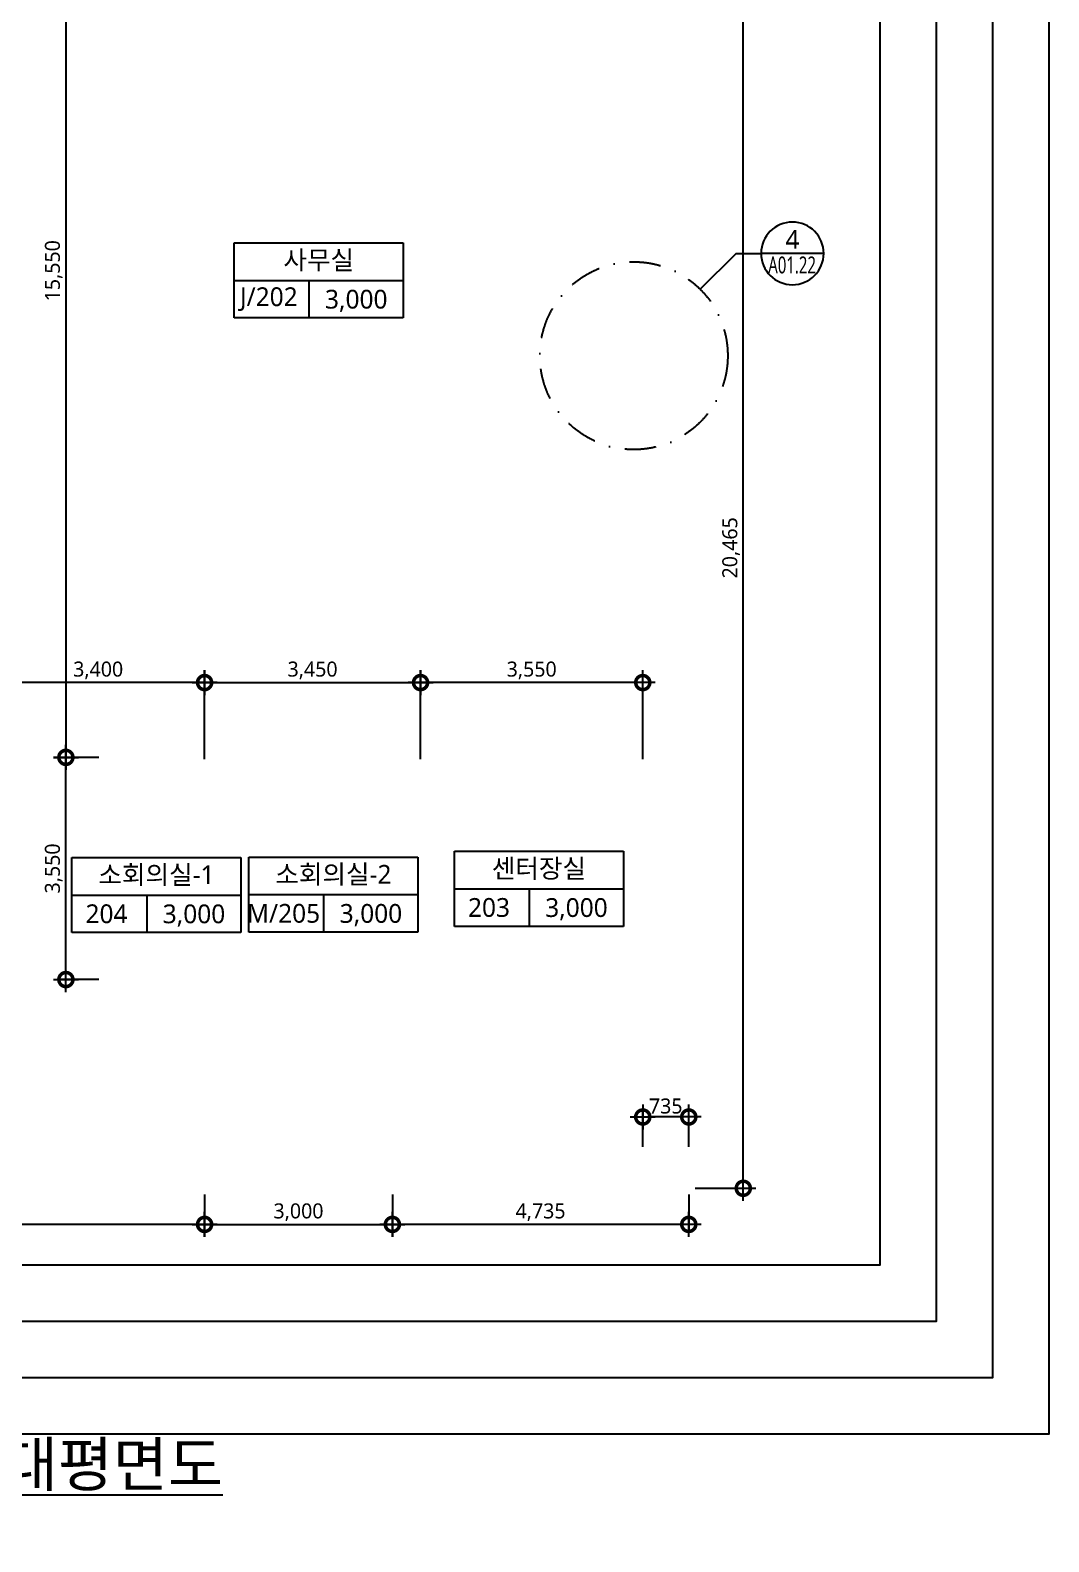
# Model space of a CAD drawing. Header units: millimetres. Extents: x 6046 to 249480, y 2179 to 57100.
# Drawn here: x 190029 to 206300, y 2179 to 26330 of the extents above; entities that cross this region are included whole.
import ezdxf
from ezdxf.enums import TextEntityAlignment as Align

# ---------------------------------------------------------------- set-up
doc = ezdxf.new("R2010")
doc.units = ezdxf.units.MM
doc.header["$LTSCALE"] = 100
doc.linetypes.add('DASHDOT-GAUN', pattern=[10, 5, -2.5, 0, -2.5])
doc.layers.get('DEFPOINTS').update_dxf_attribs({"color": 137})
for name, color, linetype in [('DIM1', 7, 'Continuous'), ('SYM', 6, 'Continuous'), ('TEXT-NOTE', 6, 'Continuous')]:
    doc.layers.add(name, color=color, linetype=linetype)
doc.layers.add('TEMP', color=171, linetype='Continuous', plot=False)
doc.styles.add('스타일1', font='malgun.ttf')
doc.styles.add('스타일2', font='malgunbd.ttf')
doc.dimstyles.new('GAUN-100-I', dxfattribs={"dimscale": 100, "dimtxt": 2.4, "dimasz": 1, "dimexe": 1, "dimexo": 1, "dimgap": 0.5, "dimtad": 1, "dimdec": 0, "dimzin": 1, "dimdsep": 46, "dimlunit": 6, "dimtxsty": '스타일1', "dimblk": 'GAUN-DOT', "dimcen": -2, "dimdle": 2, "dimclrd": 256, "dimclre": 256, "dimclrt": 4, "dimadec": 0, "dimazin": 0, "dimtfac": 1, "dimtdec": 0, "dimtix": 1, "dimtmove": 2, "dimatfit": 3, "dimldrblk": 'DOTSMALL', "dimfxl": 1, "dimtolj": 1, "dimtzin": 1, "dimarcsym": 0})

# ---------------------------------------------------------------- blocks, each defined once
blk = doc.blocks.new('dwgtitle')
at = {"layer": 'SYM', "color": 3, "style": '스타일1'}
blk.add_text('SCALE :', height=4, dxfattribs=at).set_placement((12.25, -1.4))
for tag, p, height in [('%%UTITLE', (12.25, 6.59), 7), ('1/100', (34.89, -1.4), 4)]:
    blk.add_attdef(tag, p, '', height=height, dxfattribs=at)
at = {"layer": 'SYM', "color": 6, "style": '스타일2'}
blk.add_attdef('A', text='', height=10, dxfattribs=at).set_placement((4.89, 5), align=Align.MIDDLE)
blk = doc.blocks.new('room')
at = {"layer": 'TEXT-NOTE'}
for p, q in [((0, 0), (0, 12)), ((0, 12), (27, 12)), ((27, 12), (27, 0)), ((0, 6), (27, 6)), ((12, 0), (12, 6)), ((27, 0), (0, 0))]:
    blk.add_line(p, q, dxfattribs=at)
at = {"layer": 'TEXT-NOTE', "color": 3, "style": '스타일1'}
for tag, p in [('실명', (13.5, 9.28)), ('101', (5.53, 3.02)), ('2400', (19.5, 3))]:
    blk.add_attdef(tag, text='', height=3, dxfattribs=at).set_placement(p, align=Align.MIDDLE)
blk = doc.blocks.new('GAUN-DOT')
at = {"linetype": 'ByBlock'}
for p, q in [((2, 0), (-2, 0)), ((0, -2), (0, 2))]:
    blk.add_line(p, q, dxfattribs=at)
at = {"const_width": 2.25}
blk.add_lwpolyline([(0, 0.28125, 1), (0, -0.28125, 1)], format="xyb", close=True, dxfattribs=at)
blk = doc.blocks.new('*D207')
at = {"layer": 'DEFPOINTS', "color": 0, "transparency": 16777216}
for p in [(191222, 30262), (190598, 14712), (191222, 14712)]:
    blk.add_point(p, dxfattribs=at)
at = {"layer": 'DIM1', "lineweight": -2, "transparency": 16777216}
for p, q in [((191122, 30262), (190498, 30262)), ((190598, 30162), (190598, 14812)), ((191122, 14712), (190498, 14712))]:
    blk.add_line(p, q, dxfattribs=at)
at = {"layer": 'DIM1', "lineweight": -2, "transparency": 16777216, "xscale": 100, "yscale": 100, "zscale": 100}
for p, rotation in [((190598, 30262), 90), ((190598, 14712), 270)]:
    blk.add_blockref('GAUN-DOT', p, dxfattribs=dict(at, rotation=rotation))
at = {"layer": 'DIM1', "color": 4, "transparency": 16777216, "insert": (190404, 22487), "char_height": 240, "attachment_point": 5, "rotation": 90, "style": '스타일1'}
blk.add_mtext('\\A1;15,550', dxfattribs=at)
blk = doc.blocks.new('_DotSmall')
at = {"color": 0, "linetype": 'ByBlock', "const_width": 0.5}
blk.add_lwpolyline([(-0.0625, 0, 1), (0.0625, 0, 1)], format="xyb", close=True, dxfattribs=at)
blk = doc.blocks.new('*D208')
at = {"layer": 'DEFPOINTS', "color": 0, "transparency": 16777216}
for p in [(190598, 14712), (191222, 14712), (191222, 11162)]:
    blk.add_point(p, dxfattribs=at)
at = {"layer": 'DIM1', "lineweight": -2, "transparency": 16777216}
for p, q in [((191122, 14712), (190498, 14712)), ((190598, 11262), (190598, 14612)), ((191122, 11162), (190498, 11162))]:
    blk.add_line(p, q, dxfattribs=at)
at = {"layer": 'DIM1', "lineweight": -2, "transparency": 16777216, "xscale": 100, "yscale": 100, "zscale": 100}
for p, rotation in [((190598, 14712), 90), ((190598, 11162), 270)]:
    blk.add_blockref('GAUN-DOT', p, dxfattribs=dict(at, rotation=rotation))
at = {"layer": 'DIM1', "color": 4, "transparency": 16777216, "insert": (190404, 12937), "char_height": 240, "attachment_point": 5, "rotation": 90, "style": '스타일1'}
blk.add_mtext('\\A1;3,550', dxfattribs=at)
blk = doc.blocks.new('*D209')
at = {"layer": 'DEFPOINTS', "color": 0, "transparency": 16777216}
for p in [(189414, 15907), (189414, 14582), (192814, 14582)]:
    blk.add_point(p, dxfattribs=at)
at = {"layer": 'DIM1', "lineweight": -2, "transparency": 16777216}
for p, q in [((189414, 14682), (189414, 16007)), ((192814, 14682), (192814, 16007)), ((192714, 15907), (189514, 15907))]:
    blk.add_line(p, q, dxfattribs=at)
at = {"layer": 'DIM1', "lineweight": -2, "transparency": 16777216, "xscale": 100, "yscale": 100, "zscale": 100, "rotation": 180}
blk.add_blockref('GAUN-DOT', (189414, 15907), dxfattribs=at)
at = {"layer": 'DIM1', "lineweight": -2, "transparency": 16777216, "xscale": 100, "yscale": 100, "zscale": 100}
blk.add_blockref('GAUN-DOT', (192814, 15907), dxfattribs=at)
at = {"layer": 'DIM1', "color": 4, "transparency": 16777216, "insert": (191114, 16101), "char_height": 240, "attachment_point": 5, "style": '스타일1'}
blk.add_mtext('\\A1;3,400', dxfattribs=at)
blk = doc.blocks.new('*D210')
at = {"layer": 'DEFPOINTS', "color": 0, "transparency": 16777216}
for p in [(196264, 15907), (192814, 14582), (196264, 14582)]:
    blk.add_point(p, dxfattribs=at)
at = {"layer": 'DIM1', "lineweight": -2, "transparency": 16777216}
for p, q in [((192814, 14682), (192814, 16007)), ((196264, 14682), (196264, 16007)), ((192914, 15907), (196164, 15907))]:
    blk.add_line(p, q, dxfattribs=at)
at = {"layer": 'DIM1', "lineweight": -2, "transparency": 16777216, "xscale": 100, "yscale": 100, "zscale": 100, "rotation": 180}
blk.add_blockref('GAUN-DOT', (192814, 15907), dxfattribs=at)
at = {"layer": 'DIM1', "lineweight": -2, "transparency": 16777216, "xscale": 100, "yscale": 100, "zscale": 100}
blk.add_blockref('GAUN-DOT', (196264, 15907), dxfattribs=at)
at = {"layer": 'DIM1', "color": 4, "transparency": 16777216, "insert": (194539, 16101), "char_height": 240, "attachment_point": 5, "style": '스타일1'}
blk.add_mtext('\\A1;3,450', dxfattribs=at)
blk = doc.blocks.new('*D211')
at = {"layer": 'DEFPOINTS', "color": 0, "transparency": 16777216}
for p in [(196264, 15907), (196264, 14582), (199814, 14582)]:
    blk.add_point(p, dxfattribs=at)
at = {"layer": 'DIM1', "lineweight": -2, "transparency": 16777216}
for p, q in [((196264, 14682), (196264, 16007)), ((199814, 14682), (199814, 16007)), ((199714, 15907), (196364, 15907))]:
    blk.add_line(p, q, dxfattribs=at)
at = {"layer": 'DIM1', "lineweight": -2, "transparency": 16777216, "xscale": 100, "yscale": 100, "zscale": 100, "rotation": 180}
blk.add_blockref('GAUN-DOT', (196264, 15907), dxfattribs=at)
at = {"layer": 'DIM1', "lineweight": -2, "transparency": 16777216, "xscale": 100, "yscale": 100, "zscale": 100}
blk.add_blockref('GAUN-DOT', (199814, 15907), dxfattribs=at)
at = {"layer": 'DIM1', "color": 4, "transparency": 16777216, "insert": (198039, 16101), "char_height": 240, "attachment_point": 5, "style": '스타일1'}
blk.add_mtext('\\A1;3,550', dxfattribs=at)
blk = doc.blocks.new('*D212')
at = {"layer": 'DEFPOINTS', "color": 0, "transparency": 16777216}
for p in [(199814, 8966), (199814, 8389), (200549, 8389)]:
    blk.add_point(p, dxfattribs=at)
at = {"layer": 'DIM1', "lineweight": -2, "transparency": 16777216}
for p, q in [((199814, 8489), (199814, 9066)), ((200449, 8966), (199914, 8966)), ((200549, 8489), (200549, 9066))]:
    blk.add_line(p, q, dxfattribs=at)
at = {"layer": 'DIM1', "lineweight": -2, "transparency": 16777216, "xscale": 100, "yscale": 100, "zscale": 100, "rotation": 180}
blk.add_blockref('GAUN-DOT', (199814, 8966), dxfattribs=at)
at = {"layer": 'DIM1', "lineweight": -2, "transparency": 16777216, "xscale": 100, "yscale": 100, "zscale": 100}
blk.add_blockref('GAUN-DOT', (200549, 8966), dxfattribs=at)
at = {"layer": 'DIM1', "color": 4, "transparency": 16777216, "insert": (200181, 9140), "char_height": 240, "attachment_point": 5, "style": '스타일1'}
blk.add_mtext('\\A1;735', dxfattribs=at)
blk = doc.blocks.new('*D259')
at = {"layer": 'DEFPOINTS', "color": 0, "transparency": 16777216}
for p in [(179784, 7827), (192814, 7827), (179784, 7250)]:
    blk.add_point(p, dxfattribs=at)
at = {"layer": 'DIM1', "lineweight": -2, "transparency": 16777216}
for p, q in [((179784, 7727), (179784, 7150)), ((192814, 7727), (192814, 7150)), ((192714, 7250), (179884, 7250))]:
    blk.add_line(p, q, dxfattribs=at)
at = {"layer": 'DIM1', "lineweight": -2, "transparency": 16777216, "xscale": 100, "yscale": 100, "zscale": 100, "rotation": 180}
blk.add_blockref('GAUN-DOT', (179784, 7250), dxfattribs=at)
at = {"layer": 'DIM1', "lineweight": -2, "transparency": 16777216, "xscale": 100, "yscale": 100, "zscale": 100}
blk.add_blockref('GAUN-DOT', (192814, 7250), dxfattribs=at)
at = {"layer": 'DIM1', "color": 4, "transparency": 16777216, "insert": (186299, 7445), "char_height": 240, "attachment_point": 5, "style": '스타일1'}
blk.add_mtext('\\A1;13,030', dxfattribs=at)
blk = doc.blocks.new('*D260')
at = {"layer": 'DEFPOINTS', "color": 0, "transparency": 16777216}
for p in [(192814, 7827), (195814, 7827), (195814, 7250)]:
    blk.add_point(p, dxfattribs=at)
at = {"layer": 'DIM1', "lineweight": -2, "transparency": 16777216}
for p, q in [((192814, 7727), (192814, 7150)), ((195814, 7727), (195814, 7150)), ((192914, 7250), (195714, 7250))]:
    blk.add_line(p, q, dxfattribs=at)
at = {"layer": 'DIM1', "lineweight": -2, "transparency": 16777216, "xscale": 100, "yscale": 100, "zscale": 100, "rotation": 180}
blk.add_blockref('GAUN-DOT', (192814, 7250), dxfattribs=at)
at = {"layer": 'DIM1', "lineweight": -2, "transparency": 16777216, "xscale": 100, "yscale": 100, "zscale": 100}
blk.add_blockref('GAUN-DOT', (195814, 7250), dxfattribs=at)
at = {"layer": 'DIM1', "color": 4, "transparency": 16777216, "insert": (194314, 7444), "char_height": 240, "attachment_point": 5, "style": '스타일1'}
blk.add_mtext('\\A1;3,000', dxfattribs=at)
blk = doc.blocks.new('*D261')
at = {"layer": 'DEFPOINTS', "color": 0, "transparency": 16777216}
for p in [(195814, 7827), (200549, 7827), (195814, 7250)]:
    blk.add_point(p, dxfattribs=at)
at = {"layer": 'DIM1', "lineweight": -2, "transparency": 16777216}
for p, q in [((195814, 7727), (195814, 7150)), ((200549, 7727), (200549, 7150)), ((200449, 7250), (195914, 7250))]:
    blk.add_line(p, q, dxfattribs=at)
at = {"layer": 'DIM1', "lineweight": -2, "transparency": 16777216, "xscale": 100, "yscale": 100, "zscale": 100, "rotation": 180}
blk.add_blockref('GAUN-DOT', (195814, 7250), dxfattribs=at)
at = {"layer": 'DIM1', "lineweight": -2, "transparency": 16777216, "xscale": 100, "yscale": 100, "zscale": 100}
blk.add_blockref('GAUN-DOT', (200549, 7250), dxfattribs=at)
at = {"layer": 'DIM1', "color": 4, "transparency": 16777216, "insert": (198181, 7444), "char_height": 240, "attachment_point": 5, "style": '스타일1'}
blk.add_mtext('\\A1;4,735', dxfattribs=at)
blk = doc.blocks.new('*D262')
at = {"layer": 'DEFPOINTS', "color": 0, "transparency": 16777216}
for p in [(200549, 28292), (201420, 28292), (200549, 7827)]:
    blk.add_point(p, dxfattribs=at)
at = {"layer": 'DIM1', "lineweight": -2, "transparency": 16777216}
for p, q in [((200649, 28292), (201520, 28292)), ((201420, 7927), (201420, 28192)), ((200649, 7827), (201520, 7827))]:
    blk.add_line(p, q, dxfattribs=at)
at = {"layer": 'DIM1', "lineweight": -2, "transparency": 16777216, "xscale": 100, "yscale": 100, "zscale": 100}
for p, rotation in [((201420, 28292), 90), ((201420, 7827), 270)]:
    blk.add_blockref('GAUN-DOT', p, dxfattribs=dict(at, rotation=rotation))
at = {"layer": 'DIM1', "color": 4, "transparency": 16777216, "insert": (201226, 18060), "char_height": 240, "attachment_point": 5, "rotation": 90, "style": '스타일1'}
blk.add_mtext('\\A1;20,465', dxfattribs=at)
blk = doc.blocks.new('DET1')
at = {"layer": 'SYM', "color": 6}
blk.add_line((0, 0), (10, 0), dxfattribs=at)
blk.add_circle((5, 0), 5, dxfattribs=at)
at = {"layer": 'SYM', "color": 3, "style": '스타일1'}
blk.add_attdef('1', text='', height=3, dxfattribs=at).set_placement((5, 2.25), align=Align.MIDDLE)
at = {"layer": 'SYM', "color": 3, "style": '스타일1', "width": 0.84071}
blk.add_attdef('A2.01', text='', height=2.7, dxfattribs=at).set_placement((1.24, -3.19), (9.23, -3.19), align=Align.FIT)

msp = doc.modelspace()

# ---------------------------------------------------------------- linework, layer by layer
at = {"layer": 'SYM', "color": 6}
msp.add_lwpolyline([(200731.8, 22190.4), (201305, 22763.9), (201705, 22763.9)], dxfattribs=at)
at = {"layer": 'SYM', "color": 3, "linetype": 'DASHDOT-GAUN'}
msp.add_circle((199671.1, 21129.8), 1500, dxfattribs=at)
at = {"layer": 'TEMP'}
for points in [[(174532, 55500), (206300, 55500), (206300, 3900), (174532, 3900)], [(175432, 54600), (205400, 54600), (205400, 4800), (175432, 4800)], [(176332, 53700), (204500, 53700), (204500, 5700), (176332, 5700)], [(177232, 52800), (203600, 52800), (203600, 6600), (177232, 6600)]]:
    msp.add_lwpolyline(points, close=True, dxfattribs=at)

# ---------------------------------------------------------------- block references
ref = msp.add_blockref('DET1', (202705, 22763.9), dxfattribs=dict(xscale=-100, yscale=100, zscale=100))
ref.add_attrib('A2.01', 'A01.22', dxfattribs={"layer": 'SYM', "color": 3, "height": 270, "style": '스타일1', "width": 0.658498}).set_placement((201818.7, 22444.9), (202580.6, 22444.9), align=Align.FIT)
ref.add_attrib('1', '4', dxfattribs={"layer": 'SYM', "color": 3, "height": 300, "style": '스타일1'}).set_placement((202205, 22988.9), align=Align.MIDDLE)
at = {"layer": 'SYM', "xscale": 100, "yscale": 100, "zscale": 100}
msp.add_blockref('dwgtitle', (184094.8, 2407.4, -0.5), dxfattribs=at).add_auto_attribs({'%%UTITLE': '%%U지상2층 확대평면도', '1/100': '1/200(A3)', 'A': '1'})
at = {"layer": 'TEXT-NOTE'}
ref = msp.add_blockref('room', (193287, 21732.8), dxfattribs=dict(at, xscale=100, yscale=100, zscale=100))
ref.add_attrib('2400', '3,000', dxfattribs={"color": 3, "height": 300, "style": '스타일1'}).set_placement((195237, 22032.8), align=Align.MIDDLE_CENTER)
ref.add_attrib('101', 'J/202', dxfattribs={"color": 3, "height": 300, "style": '스타일1'}).set_placement((193839.6, 22034.6), align=Align.MIDDLE)
ref.add_attrib('실명', '사무실', dxfattribs={"color": 3, "height": 300, "style": '스타일1'}).set_placement((194637, 22661), align=Align.MIDDLE)
ref = msp.add_blockref('room', (190694.4, 11911.6), dxfattribs=dict(at, xscale=100, yscale=100, zscale=100))
ref.add_attrib('2400', '3,000', dxfattribs={"color": 3, "height": 300, "style": '스타일1'}).set_placement((192644.4, 12211.6), align=Align.MIDDLE_CENTER)
ref.add_attrib('101', '204', dxfattribs={"color": 3, "height": 300, "style": '스타일1'}).set_placement((191247, 12213.4), align=Align.MIDDLE)
ref.add_attrib('실명', '소회의실-1', dxfattribs={"color": 3, "height": 300, "style": '스타일1'}).set_placement((192044.4, 12839.8), align=Align.MIDDLE)
ref = msp.add_blockref('room', (193521.5, 11918.7), dxfattribs=dict(at, xscale=100, yscale=100, zscale=100))
ref.add_attrib('2400', '3,000', dxfattribs={"color": 3, "height": 300, "style": '스타일1'}).set_placement((195471.5, 12218.7), align=Align.MIDDLE_CENTER)
ref.add_attrib('101', 'M/205', dxfattribs={"color": 3, "height": 300, "style": '스타일1'}).set_placement((194074.2, 12220.6), align=Align.MIDDLE)
ref.add_attrib('실명', '소회의실-2', dxfattribs={"color": 3, "height": 300, "style": '스타일1'}).set_placement((194871.5, 12847), align=Align.MIDDLE)
ref = msp.add_blockref('room', (196804.7, 12012.4), dxfattribs=dict(at, xscale=100, yscale=100, zscale=100))
ref.add_attrib('2400', '3,000', dxfattribs={"color": 3, "height": 300, "style": '스타일1'}).set_placement((198754.7, 12312.4), align=Align.MIDDLE_CENTER)
ref.add_attrib('101', '203', dxfattribs={"color": 3, "height": 300, "style": '스타일1'}).set_placement((197357.3, 12314.2), align=Align.MIDDLE)
ref.add_attrib('실명', '센터장실', dxfattribs={"color": 3, "height": 300, "style": '스타일1'}).set_placement((198154.7, 12940.6), align=Align.MIDDLE)

# ---------------------------------------------------------------- dimensions: what is measured, and where the dimension line sits
at = {"layer": 'DIM1'}
for base, p1, p2, angle, picture, middle in [((190598.4, 14712.2), (191222.1, 30262.2), (191222.1, 14712.2), 270, '*D207', (190403.6, 22487.2)), ((201419.7, 28292.2), (200548.7, 7827.2), (200548.7, 28292.2), 90, '*D262', (201225.6, 18059.7)), ((196263.7, 15907.1), (192813.6, 14582.2), (196263.7, 14582.2), 180, '*D210', (194538.6, 16101.2)), ((190598.4, 14712.2), (191222.1, 11162.2), (191222.1, 14712.2), 90, '*D208', (190404.3, 12937.2)), ((199813.7, 8966.1), (200548.7, 8389), (199813.7, 8389), 180, '*D212', (200181.2, 9140.1)), ((179783.7, 7250.1), (192813.7, 7827.2), (179783.7, 7827.2), 180, '*D259', (186298.7, 7444.9)), ((195813.7, 7250.1), (200548.7, 7827.2), (195813.7, 7827.2), 180, '*D261', (198181.2, 7444.2))]:
    dim = msp.add_linear_dim(base=base, p1=p1, p2=p2, angle=angle, dimstyle='GAUN-100-I', dxfattribs=at)
    dim.commit()
    dim.dimension.update_dxf_attribs({"geometry": picture, "text_midpoint": middle})
for base, p1, p2, picture, middle in [((189413.7, 15907.1), (192813.6, 14582.2), (189413.7, 14582.2), '*D209', (191113.6, 16101.2)), ((196263.7, 15907.1), (199813.7, 14582.2), (196263.7, 14582.2), '*D211', (198038.7, 16101.2)), ((195813.7, 7250.1), (192813.7, 7827.2), (195813.7, 7827.2), '*D260', (194313.7, 7444.2))]:
    dim = msp.add_linear_dim(base=base, p1=p1, p2=p2, dimstyle='GAUN-100-I', dxfattribs=at)
    dim.commit()
    dim.dimension.update_dxf_attribs({"geometry": picture, "text_midpoint": middle})

doc.saveas('drawing.dxf')
